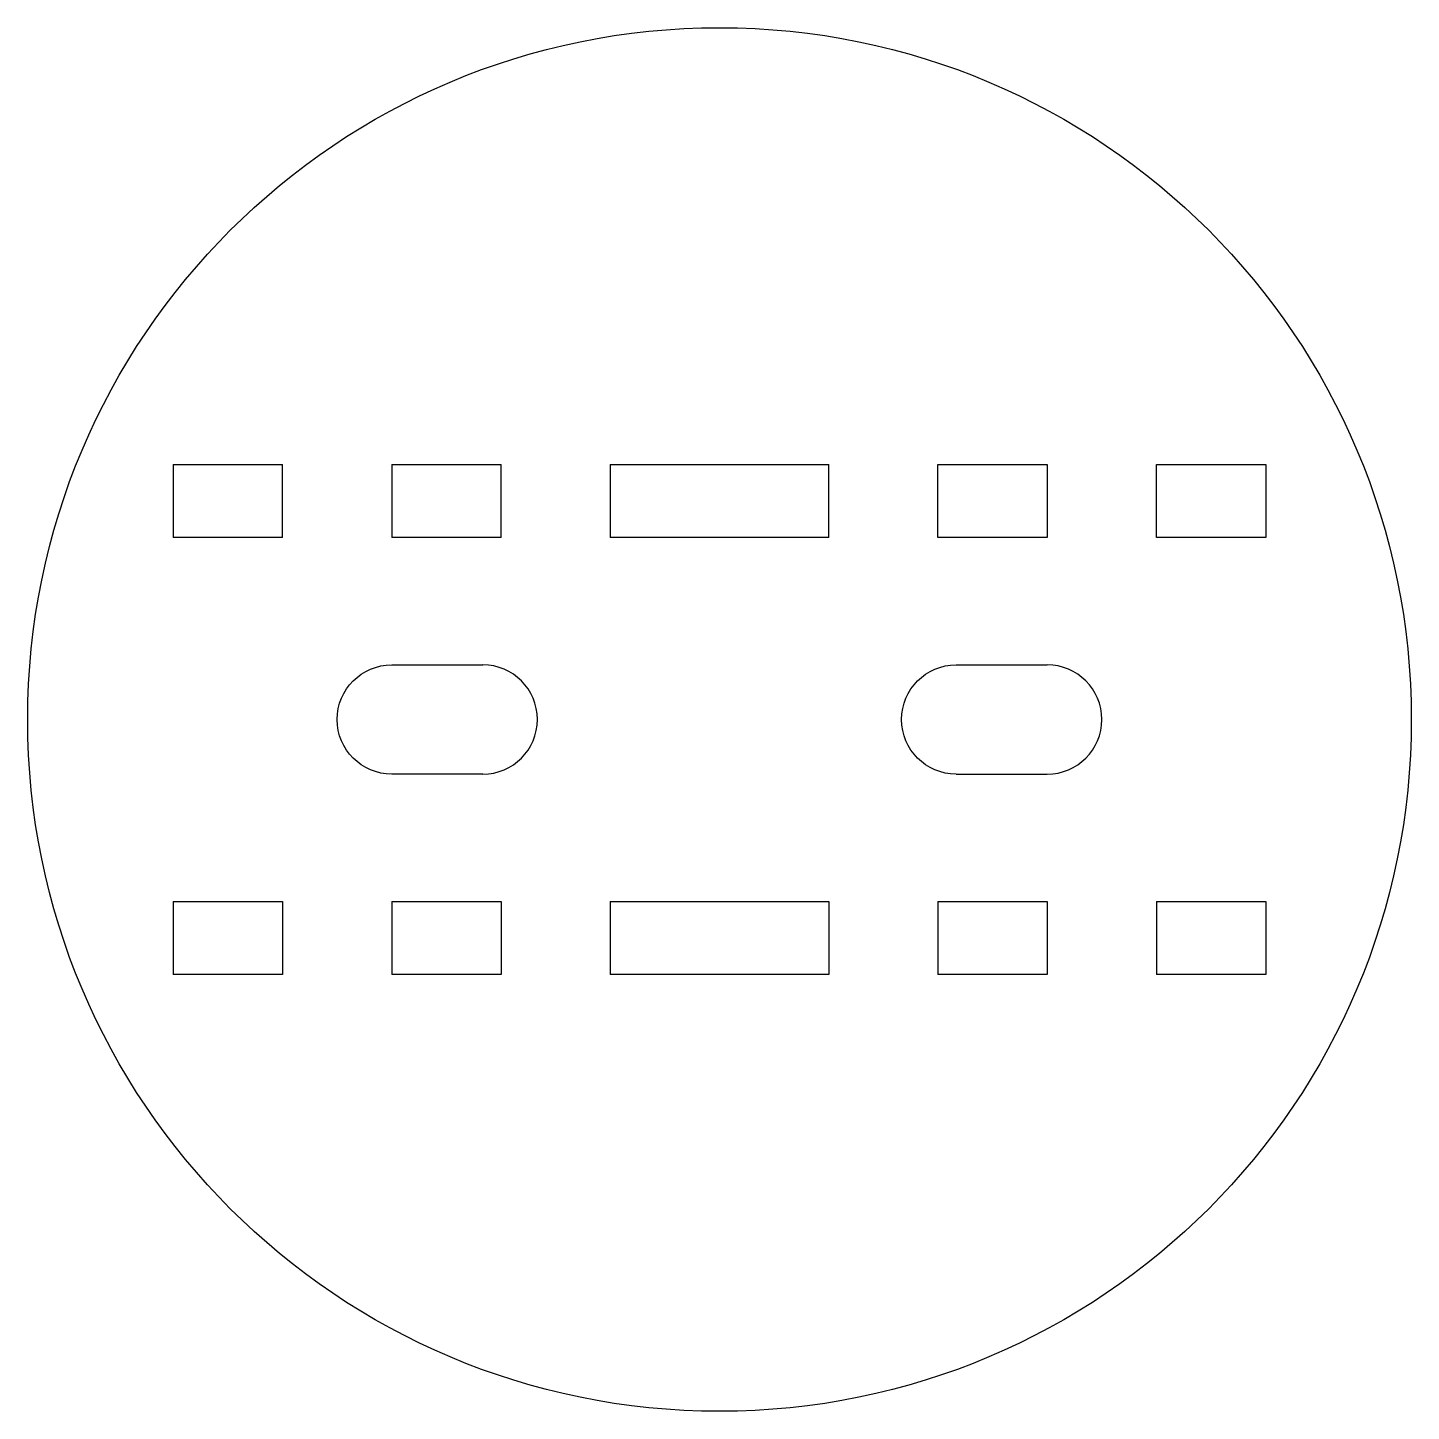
# Model space of a CAD drawing. Header units: millimetres. Extents: x 0 to 38, y 0 to 38.
import ezdxf

# ---------------------------------------------------------------- set-up
doc = ezdxf.new("R2010")
doc.units = ezdxf.units.MM
doc.layers.get('0').update_dxf_attribs({"lineweight": 25, "true_color": 0xffffff})

msp = doc.modelspace()

# ---------------------------------------------------------------- linework, layer by layer
for p, q in [((4, 26), (4, 24)), ((4, 26), (7, 26)), ((7, 24), (7, 26)), ((10, 26), (10, 24)), ((10, 26), (13, 26)), ((13, 24), (13, 26)), ((16, 26), (16, 24)), ((16, 26), (22, 26)), ((22, 24), (22, 26)), ((25, 24), (25, 26)), ((25, 26), (28, 26)), ((28, 26), (28, 24)), ((31, 24), (31, 26)), ((31, 26), (34, 26)), ((34, 26), (34, 24)), ((7, 24), (4, 24)), ((13, 24), (10, 24)), ((22, 24), (16, 24)), ((28, 24), (25, 24)), ((34, 24), (31, 24)), ((10, 20.5), (12.5, 20.5)), ((25.5, 20.5), (28, 20.5)), ((12.5, 17.5), (10, 17.5)), ((25.5, 17.5), (28, 17.5)), ((4, 14), (4, 12)), ((4, 14), (7, 14)), ((7, 14), (7, 12)), ((10, 14), (10, 12)), ((10, 14), (13, 14)), ((13, 14), (13, 12)), ((16, 14), (16, 12)), ((16, 14), (22, 14)), ((22, 14), (22, 12)), ((25, 14), (25, 12)), ((25, 14), (28, 14)), ((28, 14), (28, 12)), ((31, 14), (31, 12)), ((31, 14), (34, 14)), ((34, 14), (34, 12)), ((7, 12), (4, 12)), ((13, 12), (10, 12)), ((22, 12), (16, 12)), ((28, 12), (25, 12)), ((34, 12), (31, 12))]:
    msp.add_line(p, q)
for points in [[(10, 17.5, -1), (10, 20.5)], [(12.5, 17.5, 1), (12.5, 20.5)], [(25.5, 17.5, -1), (25.5, 20.5)], [(28, 17.5, 1), (28, 20.5)]]:
    msp.add_lwpolyline(points, format="xyb")
for points in [[(10, 20.5), (10, 20.5)], [(26, 20.5), (26, 20.5)]]:
    msp.add_lwpolyline(points)
msp.add_circle((19, 19), 19)

doc.saveas('drawing.dxf')
